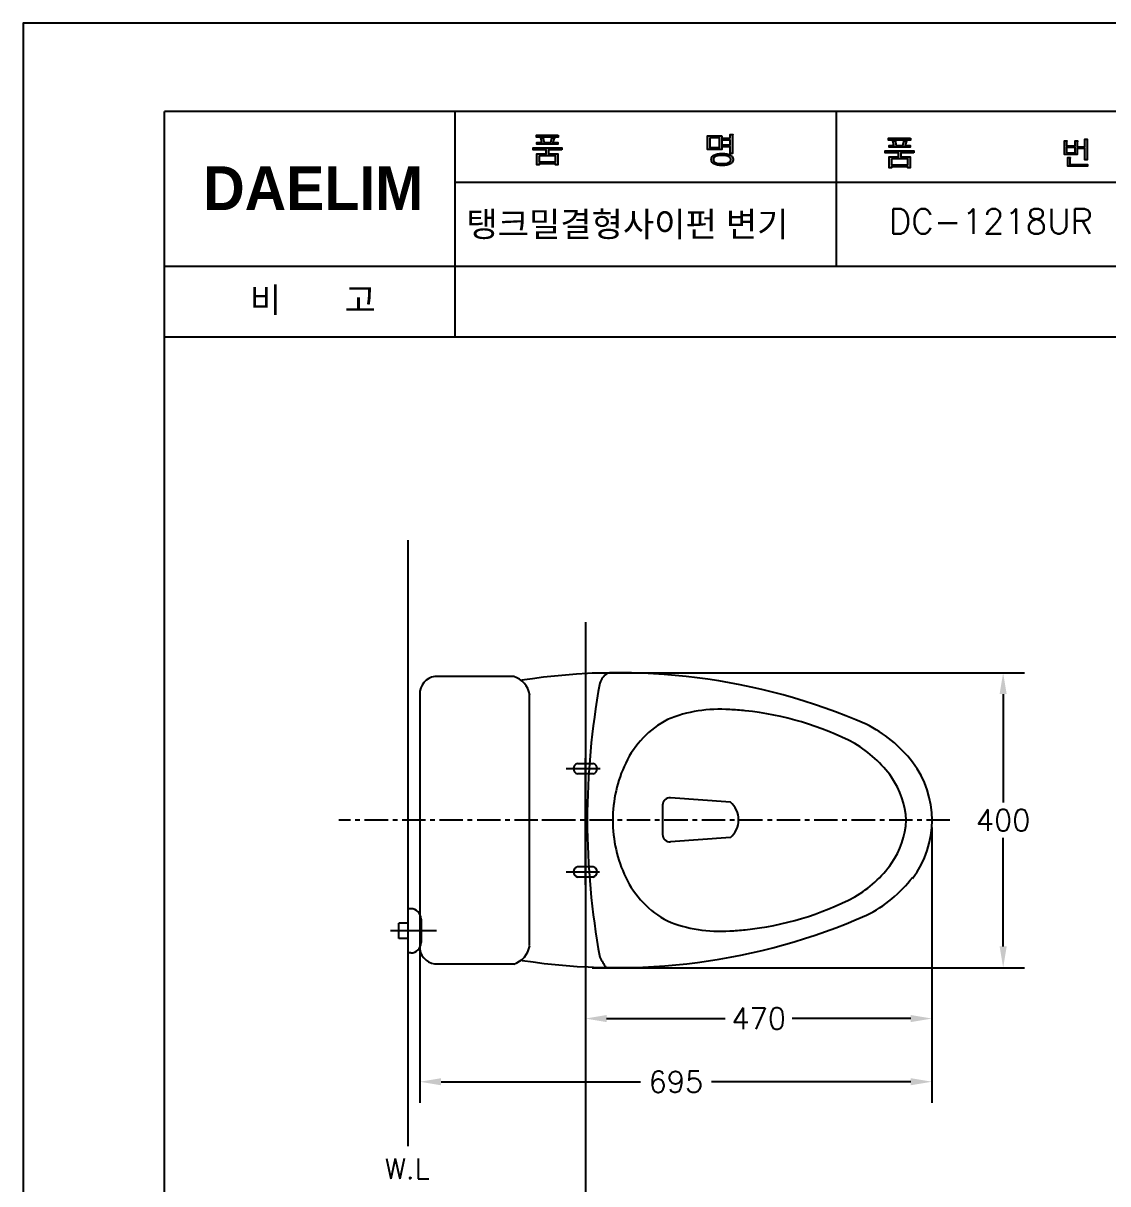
# Model space of a CAD drawing. Extents: x 61277 to 63703, y 58052 to 61482.
# Drawn here: x 61277 to 62748, y 59908 to 61482 of the extents above; entities that cross this region are included whole.
import ezdxf
from ezdxf.lldxf.tags import DXFTag

# ---------------------------------------------------------------- set-up
doc = ezdxf.new("R2010")
doc.units = 0
doc.header["$MEASUREMENT"] = 0
doc.linetypes.add('CENTER', pattern=[50.8, 31.75, -6.35, 6.35, -6.35])
doc.layers.get('0').update_dxf_attribs({"linetype": 'CONTINUOUS'})
doc.layers.get('Defpoints').update_dxf_attribs({"linetype": 'CONTINUOUS'})
for name, color, linetype in [('1', 2, 'CONTINUOUS'), ('CENTER', 1, 'CONTINUOUS'), ('Dim', 4, 'CONTINUOUS'), ('LAYER_02', 7, 'CONTINUOUS'), ('LINE', 7, 'CONTINUOUS'), ('LINE @ 1 VP1', 7, 'CONTINUOUS'), ('LINE @ 1 VPModel', 7, 'CONTINUOUS'), ('MAIN', 7, 'CONTINUOUS'), ('POINT', 3, 'CONTINUOUS'), ('YA', 7, 'CONTINUOUS')]:
    doc.layers.add(name, color=color, linetype=linetype)
doc.styles.add('h', font='', dxfattribs={"height": 30})
doc.styles.get("Standard").update_dxf_attribs({"font": 'txt.shx', "bigfont": 'ghs.shx'})
doc.styles.add('스타일1', font='txt.shx', dxfattribs={"bigfont": 'ghs.shx'})
doc.styles.get('h').set_extended_font_data('Haansoft Batang')
tags = doc.linetypes.add('Amconstr', pattern=[9999, 9999, 0]).pattern_tags.tags
tags[6:7] = [DXFTag(74, 4), DXFTag(75, 0), DXFTag(340, '0'), DXFTag(46, 1.0), DXFTag(50, 0.0), DXFTag(44, 0.0), DXFTag(45, 0.0)]
tags[4:5] = [DXFTag(74, 4), DXFTag(75, 0), DXFTag(340, '0'), DXFTag(46, 1.0), DXFTag(50, 0.0), DXFTag(44, 0.0), DXFTag(45, 0.0)]
doc.dimstyles.get("Standard").update_dxf_attribs({"dimtxt": 0.18, "dimasz": 0.18, "dimexe": 0.18, "dimexo": 0.0625, "dimgap": 0.09, "dimtad": 0, "dimtih": 1, "dimtoh": 1, "dimdec": 4, "dimzin": 0, "dimdsep": 46, "dimtxsty": 'Standard', "dimcen": 0.09, "dimadec": 0, "dimazin": 0, "dimtfac": 1, "dimtdec": 4, "dimtofl": 0, "dimtmove": 0, "dimatfit": 0, "dimfxl": 0, "dimtolj": 1, "dimtzin": 0, "dimarcsym": 0})

# ---------------------------------------------------------------- blocks, each defined once
blk = doc.blocks.new('*D5')
at = {"layer": 'Defpoints', "color": 0}
for p in [(62039.3, 60679.7), (62509.3, 60401.2), (62039.3, 60132.2)]:
    blk.add_point(p, dxfattribs=at)
at = {"layer": 'Dim', "color": 0, "lineweight": -2}
for p, q in [((62039.3, 60669.7), (62039.3, 60103.4)), ((62509.3, 60391.2), (62509.3, 60103.4)), ((62068.1, 60132.2), (62228.7, 60132.2)), ((62480.5, 60132.2), (62319.9, 60132.2))]:
    blk.add_line(p, q, dxfattribs=at)
at = {"layer": 'Dim', "color": 0}
for points in [[(62068.1, 60137), (62068.1, 60127.4), (62039.3, 60132.2)], [(62480.5, 60137), (62480.5, 60127.4), (62509.3, 60132.2)]]:
    blk.add_solid(points, dxfattribs=at)
at = {"layer": 'Dim', "color": 0, "insert": (62274.3, 60132.2), "char_height": 35.2, "attachment_point": 5}
blk.add_mtext('\\A1;{\\H0.81818x;470}', dxfattribs=at)
blk = doc.blocks.new('*D6')
at = {"layer": 'Defpoints', "color": 0}
for p in [(62038.3, 60601.2), (62038.3, 60201.2), (62605.8, 60201.2)]:
    blk.add_point(p, dxfattribs=at)
at = {"layer": 'Dim', "color": 0, "lineweight": -2}
for p, q in [((62048.3, 60601.2), (62634.6, 60601.2)), ((62605.8, 60572.4), (62605.8, 60425.2)), ((62605.8, 60230), (62605.8, 60377.2)), ((62048.3, 60201.2), (62634.6, 60201.2))]:
    blk.add_line(p, q, dxfattribs=at)
at = {"layer": 'Dim', "color": 0}
for points in [[(62601, 60572.4), (62610.6, 60572.4), (62605.8, 60601.2)], [(62601, 60230), (62610.6, 60230), (62605.8, 60201.2)]]:
    blk.add_solid(points, dxfattribs=at)
at = {"layer": 'Dim', "color": 0, "insert": (62605.8, 60401.2), "char_height": 28.8, "attachment_point": 5}
blk.add_mtext('\\A1;400', dxfattribs=at)
blk = doc.blocks.new('*D10')
at = {"layer": 'Defpoints', "color": 0}
for p in [(61814.8, 60401.2), (62509.3, 60401.2), (62509.3, 60046.5)]:
    blk.add_point(p, dxfattribs=at)
at = {"layer": 'Dim', "color": 0, "lineweight": -2}
for p, q in [((61814.8, 60391.2), (61814.8, 60017.7)), ((62509.3, 60391.2), (62509.3, 60017.7)), ((61843.6, 60046.5), (62114.1, 60046.5)), ((62480.5, 60046.5), (62210.1, 60046.5))]:
    blk.add_line(p, q, dxfattribs=at)
at = {"layer": 'Dim', "color": 0}
for points in [[(61843.6, 60051.3), (61843.6, 60041.7), (61814.8, 60046.5)], [(62480.5, 60051.3), (62480.5, 60041.7), (62509.3, 60046.5)]]:
    blk.add_solid(points, dxfattribs=at)
at = {"layer": 'Dim', "color": 0, "insert": (62162.1, 60046.5), "char_height": 28.8, "attachment_point": 5}
blk.add_mtext('\\A1;695', dxfattribs=at)
blk = doc.blocks.new('*U52')
at = {"layer": 'LINE @ 1 VP1', "linetype": 'Amconstr'}
h = blk.add_hatch(color=256, dxfattribs=at)
h.dxf.hatch_style = 1
h.paths.add_polyline_path([(62457.7, 61316.5), (62451.2, 61316.5), (62451.2, 61314.1), (62479.5, 61314.1), (62479.5, 61316.5), (62472.8, 61316.5), (62474.1, 61320.9), (62474.2, 61321.3), (62474.8, 61322), (62474.8, 61322), (62474.8, 61322.1), (62474.9, 61322.2), (62474.9, 61322.2), (62474.9, 61322.2), (62474.9, 61322.2), (62474.9, 61322.3), (62474.9, 61322.3), (62474.9, 61322.3), (62474.8, 61322.3), (62474.8, 61322.3), (62474.7, 61322.4), (62474.5, 61322.4), (62473.8, 61322.6), (62471.4, 61323), (62469.9, 61316.5), (62460.7, 61316.5), (62459.5, 61321.4), (62459.7, 61321.9), (62459.8, 61322.2), (62459.9, 61322.3), (62459.9, 61322.4), (62459.9, 61322.4), (62459.9, 61322.4), (62459.9, 61322.5), (62459.9, 61322.5), (62459.9, 61322.5), (62459.9, 61322.5), (62459.9, 61322.6), (62459.8, 61322.6), (62459.8, 61322.6), (62459.8, 61322.6), (62459.7, 61322.6), (62459.4, 61322.7), (62458.5, 61322.7), (62456.3, 61322.7)])
h.paths.add_polyline_path([(62445.8, 61309.1), (62445.8, 61306.6), (62463.8, 61306.6), (62463.8, 61301.1), (62451.2, 61301.1), (62451.2, 61286.3), (62454.3, 61286.3), (62454.3, 61287.6), (62476.4, 61287.6), (62476.4, 61286.3), (62479.5, 61286.3), (62479.5, 61301.1), (62466.9, 61301.1), (62466.9, 61306.6), (62484.8, 61306.6), (62484.8, 61309.1)])
h.paths.add_polyline_path([(62476.4, 61298.5), (62476.4, 61290.2), (62454.3, 61290.2), (62454.3, 61298.5)], flags=16)
at = {"layer": 'LINE @ 1 VPModel', "linetype": 'Amconstr'}
h = blk.add_hatch(color=256, dxfattribs=at)
h.dxf.hatch_style = 1
h.paths.add_polyline_path([(62457.7, 61316.5), (62451.2, 61316.5), (62451.2, 61314.1), (62479.5, 61314.1), (62479.5, 61316.5), (62472.8, 61316.5), (62474.1, 61320.9), (62474.2, 61321.3), (62474.8, 61322), (62474.8, 61322), (62474.8, 61322.1), (62474.9, 61322.2), (62474.9, 61322.2), (62474.9, 61322.2), (62474.9, 61322.2), (62474.9, 61322.3), (62474.9, 61322.3), (62474.9, 61322.3), (62474.8, 61322.3), (62474.8, 61322.3), (62474.7, 61322.4), (62474.5, 61322.4), (62473.8, 61322.6), (62471.4, 61323), (62469.9, 61316.5), (62460.7, 61316.5), (62459.5, 61321.4), (62459.7, 61321.9), (62459.8, 61322.2), (62459.9, 61322.3), (62459.9, 61322.4), (62459.9, 61322.4), (62459.9, 61322.4), (62459.9, 61322.5), (62459.9, 61322.5), (62459.9, 61322.5), (62459.9, 61322.5), (62459.9, 61322.6), (62459.8, 61322.6), (62459.8, 61322.6), (62459.8, 61322.6), (62459.7, 61322.6), (62459.4, 61322.7), (62458.5, 61322.7), (62456.3, 61322.7)])
h.paths.add_polyline_path([(62445.8, 61309.1), (62445.8, 61306.6), (62463.8, 61306.6), (62463.8, 61301.1), (62451.2, 61301.1), (62451.2, 61286.3), (62454.3, 61286.3), (62454.3, 61287.6), (62476.4, 61287.6), (62476.4, 61286.3), (62479.5, 61286.3), (62479.5, 61301.1), (62466.9, 61301.1), (62466.9, 61306.6), (62484.8, 61306.6), (62484.8, 61309.1)])
h.paths.add_polyline_path([(62476.4, 61298.5), (62476.4, 61290.2), (62454.3, 61290.2), (62454.3, 61298.5)], flags=16)
blk = doc.blocks.new('*U53')
at = {"layer": 'LINE @ 1 VP1', "linetype": 'Amconstr'}
h = blk.add_hatch(color=256, dxfattribs=at)
h.dxf.hatch_style = 1
h.paths.add_polyline_path([(62480.1, 61326.3), (62450.5, 61326.3), (62450.5, 61323.9), (62480.1, 61323.9)])
at = {"layer": 'LINE @ 1 VPModel', "linetype": 'Amconstr'}
h = blk.add_hatch(color=256, dxfattribs=at)
h.dxf.hatch_style = 1
h.paths.add_polyline_path([(62480.1, 61326.3), (62450.5, 61326.3), (62450.5, 61323.9), (62480.1, 61323.9)])
blk = doc.blocks.new('*U54')
at = {"layer": 'LINE @ 1 VP1', "linetype": 'Amconstr'}
h = blk.add_hatch(color=256, dxfattribs=at)
h.dxf.hatch_style = 1
h.paths.add_polyline_path([(62706.3, 61321.2), (62706.4, 61321.6), (62706.5, 61321.9), (62706.6, 61322.1), (62706.6, 61322.2), (62706.7, 61322.3), (62706.7, 61322.4), (62706.7, 61322.4), (62706.7, 61322.4), (62706.6, 61322.4), (62706.6, 61322.5), (62706.6, 61322.5), (62706.6, 61322.5), (62706.6, 61322.5), (62706.5, 61322.5), (62706.5, 61322.6), (62706.3, 61322.6), (62706.2, 61322.6), (62705.3, 61322.7), (62703.5, 61322.7), (62703.5, 61316.1), (62691.6, 61316.1), (62691.6, 61321.4), (62691.6, 61321.8), (62691.8, 61322.1), (62692, 61322.3), (62692, 61322.3), (62692, 61322.4), (62692, 61322.4), (62692, 61322.4), (62692, 61322.5), (62692, 61322.5), (62692, 61322.5), (62692, 61322.5), (62692, 61322.6), (62692, 61322.6), (62692, 61322.6), (62692, 61322.6), (62691.9, 61322.6), (62691.9, 61322.6), (62691.7, 61322.7), (62691, 61322.7), (62688.8, 61322.7), (62688.8, 61304.3), (62706.3, 61304.3), (62706.3, 61312.4), (62716.7, 61312.4), (62716.7, 61297.2), (62719.5, 61297.2), (62719.5, 61323.5), (62719.5, 61323.9), (62719.7, 61324.2), (62719.8, 61324.4), (62719.8, 61324.6), (62719.9, 61324.6), (62719.9, 61324.7), (62719.9, 61324.7), (62719.9, 61324.7), (62719.8, 61324.7), (62719.8, 61324.8), (62719.8, 61324.8), (62719.8, 61324.8), (62719.7, 61324.8), (62719.7, 61324.9), (62719.7, 61324.9), (62719.6, 61324.9), (62719.3, 61325), (62719, 61325), (62716.7, 61325), (62716.7, 61314.7), (62706.3, 61314.7)])
h.paths.add_polyline_path([(62703.5, 61313.8), (62703.5, 61306.5), (62691.6, 61306.5), (62691.6, 61313.8)], flags=16)
h.paths.add_polyline_path([(62696.6, 61299.6), (62696.5, 61299.5), (62696.4, 61299.2), (62696.4, 61298.8), (62696.4, 61290.6), (62720.3, 61290.6), (62720.3, 61288.3), (62693.6, 61288.3), (62693.6, 61300.1), (62695.6, 61300.1), (62696.3, 61300.1), (62696.5, 61300), (62696.7, 61299.9), (62696.7, 61299.9), (62696.7, 61299.8)])
at = {"layer": 'LINE @ 1 VPModel', "linetype": 'Amconstr'}
h = blk.add_hatch(color=256, dxfattribs=at)
h.dxf.hatch_style = 1
h.paths.add_polyline_path([(62706.3, 61321.2), (62706.4, 61321.6), (62706.5, 61321.9), (62706.6, 61322.1), (62706.6, 61322.2), (62706.7, 61322.3), (62706.7, 61322.4), (62706.7, 61322.4), (62706.7, 61322.4), (62706.6, 61322.4), (62706.6, 61322.5), (62706.6, 61322.5), (62706.6, 61322.5), (62706.6, 61322.5), (62706.5, 61322.5), (62706.5, 61322.6), (62706.3, 61322.6), (62706.2, 61322.6), (62705.3, 61322.7), (62703.5, 61322.7), (62703.5, 61316.1), (62691.6, 61316.1), (62691.6, 61321.4), (62691.6, 61321.8), (62691.8, 61322.1), (62692, 61322.3), (62692, 61322.3), (62692, 61322.4), (62692, 61322.4), (62692, 61322.4), (62692, 61322.5), (62692, 61322.5), (62692, 61322.5), (62692, 61322.5), (62692, 61322.6), (62692, 61322.6), (62692, 61322.6), (62692, 61322.6), (62691.9, 61322.6), (62691.9, 61322.6), (62691.7, 61322.7), (62691, 61322.7), (62688.8, 61322.7), (62688.8, 61304.3), (62706.3, 61304.3), (62706.3, 61312.4), (62716.7, 61312.4), (62716.7, 61297.2), (62719.5, 61297.2), (62719.5, 61323.5), (62719.5, 61323.9), (62719.7, 61324.2), (62719.8, 61324.4), (62719.8, 61324.6), (62719.9, 61324.6), (62719.9, 61324.7), (62719.9, 61324.7), (62719.9, 61324.7), (62719.8, 61324.7), (62719.8, 61324.8), (62719.8, 61324.8), (62719.8, 61324.8), (62719.7, 61324.8), (62719.7, 61324.9), (62719.7, 61324.9), (62719.6, 61324.9), (62719.3, 61325), (62719, 61325), (62716.7, 61325), (62716.7, 61314.7), (62706.3, 61314.7)])
h.paths.add_polyline_path([(62703.5, 61313.8), (62703.5, 61306.5), (62691.6, 61306.5), (62691.6, 61313.8)], flags=16)
h.paths.add_polyline_path([(62696.6, 61299.6), (62696.5, 61299.5), (62696.4, 61299.2), (62696.4, 61298.8), (62696.4, 61290.6), (62720.3, 61290.6), (62720.3, 61288.3), (62693.6, 61288.3), (62693.6, 61300.1), (62695.6, 61300.1), (62696.3, 61300.1), (62696.5, 61300), (62696.7, 61299.9), (62696.7, 61299.9), (62696.7, 61299.8)])

msp = doc.modelspace()

# ---------------------------------------------------------------- hatches: boundary and pattern name
at = {"layer": 'YA'}
h = msp.add_hatch(color=256, dxfattribs=at)
h.paths.add_polyline_path([(62235.7, 61326.5), (62235.7, 61331.3), (62238.2, 61331.3), (62238.6, 61331.3), (62238.8, 61331.3), (62239, 61331.3), (62239, 61331.2), (62239.1, 61331.2), (62239.1, 61331.2), (62239.1, 61331.2), (62239.2, 61331.2), (62239.2, 61331.2), (62239.2, 61331.1), (62239.2, 61331.1), (62239.2, 61331.1), (62239.2, 61331.1), (62239.2, 61331.1), (62239.2, 61331.1), (62239.2, 61331), (62239.2, 61331), (62239.1, 61330.8), (62239, 61330.6), (62238.9, 61330.3), (62238.8, 61330), (62238.8, 61305.6), (62235.7, 61305.6), (62235.7, 61314.6), (62225.8, 61314.6), (62225.8, 61317.2), (62235.7, 61317.2), (62235.7, 61323.9), (62225.8, 61323.9), (62225.8, 61326.5)])
h.paths.add_polyline_path([(62216, 61301.7), (62215.3, 61301.3), (62214.7, 61300.9), (62214.2, 61300.4), (62213.8, 61299.9), (62213.5, 61299.3), (62213.3, 61298.7), (62213.2, 61298.1), (62213.1, 61297.4), (62213.2, 61296.8), (62213.3, 61296.1), (62213.5, 61295.6), (62213.8, 61295), (62214.2, 61294.5), (62214.7, 61294.1), (62215.3, 61293.7), (62216, 61293.3), (62217.6, 61292.7), (62219.6, 61292.2), (62224.8, 61291.9), (62230, 61292.2), (62232, 61292.7), (62233.7, 61293.3), (62234.3, 61293.7), (62234.9, 61294.1), (62235.4, 61294.5), (62235.8, 61295), (62236.1, 61295.6), (62236.4, 61296.1), (62236.5, 61296.8), (62236.6, 61297.4), (62236.5, 61298.1), (62236.4, 61298.7), (62236.1, 61299.3), (62235.8, 61299.9), (62235.4, 61300.4), (62234.9, 61300.9), (62234.3, 61301.3), (62233.7, 61301.7), (62232, 61302.3), (62230, 61302.7), (62224.8, 61303.1), (62219.7, 61302.7), (62217.6, 61302.3)], flags=16)
h.paths.add_polyline_path([(62236, 61303.3), (62236.8, 61302.8), (62237.6, 61302.1), (62238.2, 61301.5), (62238.7, 61300.8), (62239.1, 61300), (62239.4, 61299.2), (62239.6, 61298.3), (62239.6, 61297.4), (62239.6, 61296.5), (62239.4, 61295.7), (62239.1, 61294.9), (62238.7, 61294.2), (62238.2, 61293.5), (62237.6, 61292.8), (62236.8, 61292.2), (62236, 61291.7), (62235, 61291.1), (62233.8, 61290.6), (62231.2, 61289.9), (62228.3, 61289.5), (62224.8, 61289.3), (62221.4, 61289.5), (62218.4, 61289.9), (62215.8, 61290.6), (62214.7, 61291.1), (62213.7, 61291.7), (62212.8, 61292.2), (62212.1, 61292.8), (62211.5, 61293.5), (62210.9, 61294.2), (62210.6, 61294.9), (62210.3, 61295.7), (62210.1, 61296.5), (62210, 61297.4), (62210.1, 61298.3), (62210.3, 61299.2), (62210.6, 61300), (62210.9, 61300.8), (62211.5, 61301.5), (62212.1, 61302.1), (62212.8, 61302.8), (62213.7, 61303.3), (62214.7, 61303.9), (62215.8, 61304.3), (62218.4, 61305.1), (62221.4, 61305.5), (62224.8, 61305.6), (62228.3, 61305.5), (62231.2, 61305.1), (62233.8, 61304.3), (62235, 61303.9)])
h.paths.add_polyline_path([(62208.1, 61327), (62208.1, 61313.8), (62221.2, 61313.8), (62221.2, 61327)], flags=16)
h.paths.add_polyline_path([(62224.3, 61329.6), (62224.3, 61311.2), (62205, 61311.2), (62205, 61329.6)])
h.paths.add_polyline_path([(61976.8, 61302.6), (61976.8, 61294.3), (61998.9, 61294.3), (61998.9, 61302.6)], flags=16)
h.paths.add_polyline_path([(61982.3, 61326.6), (61982.4, 61326.6), (61982.4, 61326.6), (61982.4, 61326.6), (61982.4, 61326.6), (61982.4, 61326.5), (61982.4, 61326.5), (61982.4, 61326.5), (61982.4, 61326.5), (61982.4, 61326.4), (61982.3, 61326.3), (61982.2, 61326.1), (61982.1, 61325.8), (61982.1, 61325.6), (61982, 61325.5), (61982, 61325.4), (61982.1, 61325.3), (61983.2, 61320.5), (61992.4, 61320.5), (61993.9, 61327.1), (61996.3, 61326.6), (61997, 61326.5), (61997.2, 61326.4), (61997.3, 61326.4), (61997.3, 61326.4), (61997.4, 61326.4), (61997.4, 61326.4), (61997.4, 61326.3), (61997.4, 61326.3), (61997.4, 61326.3), (61997.4, 61326.3), (61997.4, 61326.2), (61997.3, 61326.2), (61997.3, 61326.1), (61997.3, 61326.1), (61997.1, 61325.9), (61996.8, 61325.5), (61996.7, 61325.4), (61996.6, 61325.3), (61996.6, 61325.1), (61996.6, 61325), (61995.3, 61320.5), (62002, 61320.5), (62002, 61318.2), (61973.7, 61318.2), (61973.7, 61320.5), (61980.2, 61320.5), (61978.8, 61326.8), (61981, 61326.8), (61981.9, 61326.8), (61982.2, 61326.7), (61982.3, 61326.7), (61982.3, 61326.7)])
h.paths.add_polyline_path([(62002.6, 61330.3), (62002.6, 61328), (61973, 61328), (61973, 61330.3)])
h.paths.add_polyline_path([(62007.3, 61310.7), (61989.4, 61310.7), (61989.4, 61305.1), (62002, 61305.1), (62002, 61290.4), (61998.9, 61290.4), (61998.9, 61291.7), (61976.8, 61291.7), (61976.8, 61290.4), (61973.7, 61290.4), (61973.7, 61305.1), (61986.3, 61305.1), (61986.3, 61310.7), (61968.3, 61310.7), (61968.3, 61313.2), (62007.3, 61313.2)])

# ---------------------------------------------------------------- linework, layer by layer
for p, q in [((62143.9, 60421.7), (62143.9, 60381.9)), ((62236, 60425.7), (62154.6, 60431.7)), ((62236, 60377.9), (62154.6, 60371.9))]:
    msp.add_line(p, q)
for centre, radius, start, end in [((62153.9, 60421.7), 10, 85.7896, 180), ((62215.9, 60401.8), 31.2, 310.0544, 49.9456), ((62153.9, 60381.9), 10, 180, 274.2104)]:
    msp.add_arc(centre, radius, start, end)
at = {"layer": '1', "color": 7}
msp.add_line((62039.3, 60103.4), (62039.3, 59292.1), dxfattribs=at)
at = {"layer": 'CENTER', "color": 0}
for p, q in [((62039.3, 60313.7), (62039.3, 60485.2)), ((62013.1, 60471.2), (62059.4, 60471.2)), ((62013.1, 60331.2), (62058.6, 60331.2)), ((61837.6, 60251.2), (61774.9, 60251.2))]:
    msp.add_line(p, q, dxfattribs=at)
at = {"layer": 'Dim', "color": 7}
for p, q in [((61798.6, 60781.2), (61798.6, 59959.1)), ((61942.3, 60596.2), (61839.3, 60596.2)), ((62012.1, 60401.2), (61980.1, 60401.2)), ((61942.3, 60206.2), (61839.3, 60206.2))]:
    msp.add_line(p, q, dxfattribs=at)
at = {"layer": 'Dim', "color": 7, "linetype": 'CENTER'}
msp.add_line((62533.7, 60401.2), (61704.8, 60401.2), dxfattribs=at)
at = {"layer": 'Dim', "color": 0}
for centre, start, end in [((61838.2, 60572.7), 86.977, 171.197), ((61838.1, 60229.8), 188.7677, 272.9877)]:
    msp.add_arc(centre, 23.6, start, end, dxfattribs=at)
at = {"layer": 'Dim', "color": 7}
for centre, radius, start, end in [((61933.1, 60566.5), 31.1, 9.3073, 72.6417), ((61933, 60235.9), 31.2, 287.3737, 351.0783)]:
    msp.add_arc(centre, radius, start, end, dxfattribs=at)
at = {"layer": 'MAIN', "color": 0}
for p, q in [((61814.8, 60576.2), (61814.8, 60226.3)), ((61814.8, 60576.2), (61814.8, 60241)), ((61963.7, 60231.1), (61963.7, 60571.5)), ((62028.5, 60478.2), (62049.7, 60478.2)), ((62049.7, 60464.3), (62028.5, 60464.3)), ((62049.7, 60338.2), (62028.5, 60338.2)), ((62028.5, 60324.3), (62049.7, 60324.3))]:
    msp.add_line(p, q, dxfattribs=at)
at = {"layer": 'MAIN', "color": 7}
for p, q in [((61802.5, 60281.2), (61798.5, 60281.2)), ((61816.5, 60267.2), (61816.5, 60235.2)), ((61798.5, 60261.5), (61786.5, 60261.5)), ((61786.5, 60241), (61786.5, 60261.5)), ((61798.5, 60241), (61786.5, 60241)), ((61802.5, 60221.2), (61798.5, 60221.2))]:
    msp.add_line(p, q, dxfattribs=at)
at = {"layer": 'MAIN', "color": 0}
msp.add_lwpolyline([(62069.1, 60600.8, 0.147425), (62058.9, 60587.2, 0.091532), (62058.9, 60215.3, 0.007148), (62067, 60201.6)], format="xyb", dxfattribs=at)
for centre, radius, start, end in [((62084.2, 59759.3), 842, 66.4961, 98.9674), ((62340.7, 60370.2), 179.7, 37.6899, 63.8149), ((62030.2, 60471.2), 7.18, 103.3903, 256.6097), ((62048.1, 60471.2), 7.18, 283.3912, 76.6088), ((62378.5, 60401.2), 130.9, 322.9283, 37.0717), ((62030.2, 60331.2), 7.18, 103.3903, 256.6097), ((62048.1, 60331.2), 7.18, 283.3912, 76.6088), ((62340.5, 60433.3), 179.7, 296.3987, 322.5237), ((62081.8, 61043.3), 842, 261.2461, 293.7175)]:
    msp.add_arc(centre, radius, start, end, dxfattribs=at)
at = {"layer": 'MAIN', "color": 7}
for centre, start, end in [((61802.5, 60267.2), 0, 90), ((61802.5, 60235.2), 270, 360)]:
    msp.add_arc(centre, 14, start, end, dxfattribs=at)
at = {"layer": 'POINT', "color": 0}
for centre, radius, start, end in [((62221, 60367.8), 184, 85.5964, 112.4866), ((62227.3, 60306), 245.4, 83.25, 88.1576), ((62213.7, 60138), 413.9, 62.5273, 84.1167), ((62211.3, 60422.8), 130, 117.7762, 154.4776), ((62320.6, 60363.2), 165, 35.7611, 59.3797), ((62256.4, 60401.3), 180, 154.4776, 180.0205), ((62362.1, 60395.5), 112.4, 2.8955, 34.7664), ((62256.4, 60401.2), 180, 179.9795, 205.5224), ((62362.1, 60406.9), 112.4, 325.2336, 357.1045), ((62320.6, 60439.2), 165, 300.6203, 324.2389), ((62211.3, 60379.6), 130, 205.5224, 242.2238), ((62213.7, 60664.4), 413.9, 275.8833, 297.4727), ((62221, 60434.6), 184, 247.5134, 274.4036), ((62227.3, 60496.4), 245.4, 271.8424, 276.75)]:
    msp.add_arc(centre, radius, start, end, dxfattribs=at)
at = {"layer": 'YA', "color": 7}
for p, q in [((63544.4, 61362.5), (61468.4, 61362.5)), ((61468.4, 60292.3), (61468.4, 61362.5)), ((61862.9, 61056.5), (61862.9, 61362.5)), ((62379.8, 61152.1), (62379.8, 61362.1)), ((63544.4, 61266.5), (61862.9, 61266.5)), ((63544.4, 61152.5), (61468.4, 61152.5)), ((63544.4, 61056.5), (61468.4, 61056.5)), ((63544.4, 61056.5), (61468.4, 61056.5)), ((61468.4, 58194.5), (61468.4, 60292.3))]:
    msp.add_line(p, q, dxfattribs=at)
at = {"layer": 'YA', "color": 0}
msp.add_lwpolyline([(61277, 58052), (63702.5, 58052), (63702.5, 61482.4), (61277, 61482.4)], close=True, dxfattribs=at)
at = {"layer": 'YA', "color": 7}
for points in [[(62002.6, 61330.3), (62002.6, 61328), (61973, 61328), (61973, 61330.3), (62002.6, 61330.3)], [(61982.3, 61326.6), (61982.4, 61326.6), (61982.4, 61326.6), (61982.4, 61326.6), (61982.4, 61326.6), (61982.4, 61326.5), (61982.4, 61326.5), (61982.4, 61326.5), (61982.4, 61326.5), (61982.4, 61326.4), (61982.3, 61326.3), (61982.2, 61326.1), (61982.1, 61325.8), (61982.1, 61325.6), (61982, 61325.5), (61982, 61325.4), (61982.1, 61325.3), (61983.2, 61320.5), (61992.4, 61320.5), (61993.9, 61327.1), (61996.3, 61326.6), (61997, 61326.5), (61997.2, 61326.4), (61997.3, 61326.4), (61997.3, 61326.4), (61997.4, 61326.4), (61997.4, 61326.4), (61997.4, 61326.3), (61997.4, 61326.3), (61997.4, 61326.3), (61997.4, 61326.3), (61997.4, 61326.2), (61997.3, 61326.2), (61997.3, 61326.1), (61997.3, 61326.1), (61997.1, 61325.9), (61996.8, 61325.5), (61996.7, 61325.4), (61996.6, 61325.3), (61996.6, 61325.1), (61996.6, 61325), (61995.3, 61320.5), (62002, 61320.5), (62002, 61318.2), (61973.7, 61318.2), (61973.7, 61320.5), (61980.2, 61320.5), (61978.8, 61326.8), (61981, 61326.8), (61981.9, 61326.8), (61982.2, 61326.7), (61982.3, 61326.7), (61982.3, 61326.7), (61982.3, 61326.6)], [(62224.3, 61329.6), (62224.3, 61311.2), (62205, 61311.2), (62205, 61329.6), (62224.3, 61329.6)], [(62208.1, 61327), (62208.1, 61313.8), (62221.2, 61313.8), (62221.2, 61327), (62208.1, 61327)], [(62235.7, 61326.5), (62235.7, 61331.3), (62238.2, 61331.3), (62238.6, 61331.3), (62238.8, 61331.3), (62239, 61331.3), (62239, 61331.2), (62239.1, 61331.2), (62239.1, 61331.2), (62239.1, 61331.2), (62239.2, 61331.2), (62239.2, 61331.2), (62239.2, 61331.1), (62239.2, 61331.1), (62239.2, 61331.1), (62239.2, 61331.1), (62239.2, 61331.1), (62239.2, 61331.1), (62239.2, 61331), (62239.2, 61331), (62239.1, 61330.8), (62239, 61330.6), (62238.9, 61330.3), (62238.8, 61330), (62238.8, 61305.6), (62235.7, 61305.6), (62235.7, 61314.6), (62225.8, 61314.6), (62225.8, 61317.2), (62235.7, 61317.2), (62235.7, 61323.9), (62225.8, 61323.9), (62225.8, 61326.5), (62235.7, 61326.5)], [(62480.1, 61326.3), (62480.1, 61323.9), (62450.5, 61323.9), (62450.5, 61326.3), (62480.1, 61326.3)], [(62459.8, 61322.6), (62459.9, 61322.6), (62459.9, 61322.5), (62459.9, 61322.5), (62459.9, 61322.5), (62459.9, 61322.5), (62459.9, 61322.4), (62459.9, 61322.4), (62459.9, 61322.4), (62459.9, 61322.3), (62459.8, 61322.2), (62459.7, 61322.1), (62459.6, 61321.7), (62459.6, 61321.6), (62459.5, 61321.4), (62459.5, 61321.3), (62459.6, 61321.2), (62460.7, 61316.5), (62469.9, 61316.5), (62471.4, 61323), (62473.8, 61322.6), (62474.5, 61322.4), (62474.7, 61322.4), (62474.8, 61322.3), (62474.8, 61322.3), (62474.9, 61322.3), (62474.9, 61322.3), (62474.9, 61322.3), (62474.9, 61322.2), (62474.9, 61322.2), (62474.9, 61322.2), (62474.9, 61322.2), (62474.8, 61322.1), (62474.8, 61322), (62474.8, 61322), (62474.6, 61321.8), (62474.3, 61321.5), (62474.2, 61321.3), (62474.2, 61321.2), (62474.1, 61321), (62474.1, 61320.9), (62472.8, 61316.5), (62479.5, 61316.5), (62479.5, 61314.1), (62451.2, 61314.1), (62451.2, 61316.5), (62457.7, 61316.5), (62456.3, 61322.7), (62458.5, 61322.7), (62459.4, 61322.7), (62459.7, 61322.6), (62459.8, 61322.6), (62459.8, 61322.6), (62459.8, 61322.6)], [(62692, 61322.6), (62692, 61322.6), (62692, 61322.5), (62692, 61322.5), (62692, 61322.5), (62692, 61322.5), (62692, 61322.4), (62692, 61322.4), (62692, 61322.4), (62692, 61322.3), (62692, 61322.3), (62691.8, 61322.1), (62691.6, 61321.8), (62691.6, 61321.4), (62691.6, 61316.1), (62703.5, 61316.1), (62703.5, 61322.7), (62705.3, 61322.7), (62706.2, 61322.6), (62706.3, 61322.6), (62706.5, 61322.6), (62706.5, 61322.5), (62706.6, 61322.5), (62706.6, 61322.5), (62706.6, 61322.5), (62706.6, 61322.5), (62706.6, 61322.4), (62706.7, 61322.4), (62706.7, 61322.4), (62706.7, 61322.4), (62706.7, 61322.3), (62706.6, 61322.2), (62706.6, 61322.1), (62706.5, 61321.9), (62706.4, 61321.6), (62706.3, 61321.2), (62706.3, 61314.7), (62716.7, 61314.7), (62716.7, 61325), (62719, 61325), (62719.3, 61325), (62719.6, 61324.9), (62719.7, 61324.9), (62719.7, 61324.9), (62719.7, 61324.8), (62719.8, 61324.8), (62719.8, 61324.8), (62719.8, 61324.8), (62719.8, 61324.8), (62719.8, 61324.8), (62719.8, 61324.7), (62719.9, 61324.7), (62719.9, 61324.7), (62719.9, 61324.7), (62719.9, 61324.6), (62719.8, 61324.6), (62719.8, 61324.4), (62719.7, 61324.2), (62719.5, 61323.9), (62719.5, 61323.5), (62719.5, 61297.2), (62716.7, 61297.2), (62716.7, 61312.4), (62706.3, 61312.4), (62706.3, 61304.3), (62688.8, 61304.3), (62688.8, 61322.7), (62691, 61322.7), (62691.7, 61322.7), (62691.9, 61322.6), (62691.9, 61322.6), (62692, 61322.6), (62692, 61322.6), (62692, 61322.6)], [(62007.3, 61310.7), (61989.4, 61310.7), (61989.4, 61305.1), (62002, 61305.1), (62002, 61290.4), (61998.9, 61290.4), (61998.9, 61291.7), (61976.8, 61291.7), (61976.8, 61290.4), (61973.7, 61290.4), (61973.7, 61305.1), (61986.3, 61305.1), (61986.3, 61310.7), (61968.3, 61310.7), (61968.3, 61313.2), (62007.3, 61313.2), (62007.3, 61310.7)], [(62236, 61303.3), (62236.8, 61302.8), (62237.6, 61302.1), (62238.2, 61301.5), (62238.7, 61300.8), (62239.1, 61300), (62239.4, 61299.2), (62239.6, 61298.3), (62239.6, 61297.4), (62239.6, 61296.5), (62239.4, 61295.7), (62239.1, 61294.9), (62238.7, 61294.2), (62238.2, 61293.5), (62237.6, 61292.8), (62236.8, 61292.2), (62236, 61291.7), (62234.9, 61291.1), (62233.8, 61290.6), (62231.2, 61289.9), (62228.2, 61289.5), (62224.8, 61289.3), (62221.4, 61289.5), (62218.4, 61289.9), (62215.8, 61290.6), (62214.7, 61291.1), (62213.6, 61291.7), (62212.8, 61292.2), (62212.1, 61292.8), (62211.4, 61293.5), (62210.9, 61294.2), (62210.5, 61294.9), (62210.3, 61295.7), (62210.1, 61296.5), (62210, 61297.4), (62210.1, 61298.3), (62210.3, 61299.2), (62210.5, 61300), (62210.9, 61300.8), (62211.4, 61301.5), (62212.1, 61302.1), (62212.8, 61302.8), (62213.6, 61303.3), (62214.7, 61303.9), (62215.8, 61304.3), (62218.4, 61305.1), (62221.4, 61305.5), (62224.8, 61305.6), (62228.2, 61305.5), (62231.2, 61305.1), (62233.8, 61304.3), (62234.9, 61303.9), (62236, 61303.3)], [(62215.8, 61301.7), (62215.2, 61301.3), (62214.6, 61300.9), (62214.1, 61300.4), (62213.7, 61299.9), (62213.4, 61299.3), (62213.2, 61298.7), (62213, 61298.1), (62213, 61297.4), (62213, 61296.8), (62213.2, 61296.1), (62213.4, 61295.6), (62213.7, 61295), (62214.1, 61294.5), (62214.6, 61294.1), (62215.2, 61293.7), (62215.8, 61293.3), (62217.5, 61292.7), (62219.5, 61292.2), (62224.7, 61291.9), (62229.8, 61292.2), (62231.9, 61292.7), (62233.5, 61293.3), (62234.2, 61293.7), (62234.8, 61294.1), (62235.3, 61294.5), (62235.7, 61295), (62236, 61295.6), (62236.2, 61296.1), (62236.4, 61296.8), (62236.4, 61297.4), (62236.4, 61298.1), (62236.2, 61298.7), (62236, 61299.3), (62235.7, 61299.9), (62235.3, 61300.4), (62234.8, 61300.9), (62234.2, 61301.3), (62233.5, 61301.7), (62231.9, 61302.3), (62229.8, 61302.7), (62224.7, 61303.1), (62219.5, 61302.7), (62217.5, 61302.3), (62215.8, 61301.7)], [(62484.8, 61306.6), (62466.9, 61306.6), (62466.9, 61301.1), (62479.5, 61301.1), (62479.5, 61286.3), (62476.4, 61286.3), (62476.4, 61287.6), (62454.3, 61287.6), (62454.3, 61286.3), (62451.2, 61286.3), (62451.2, 61301.1), (62463.8, 61301.1), (62463.8, 61306.6), (62445.8, 61306.6), (62445.8, 61309.1), (62484.8, 61309.1), (62484.8, 61306.6)], [(62691.6, 61306.5), (62703.5, 61306.5), (62703.5, 61313.8), (62691.6, 61313.8), (62691.6, 61306.5)], [(61976.8, 61302.6), (61976.8, 61294.3), (61998.9, 61294.3), (61998.9, 61302.6), (61976.8, 61302.6)], [(62454.3, 61298.5), (62454.3, 61290.2), (62476.4, 61290.2), (62476.4, 61298.5), (62454.3, 61298.5)], [(62696.7, 61299.9), (62696.7, 61299.9), (62696.7, 61299.9), (62696.7, 61299.9), (62696.7, 61299.9), (62696.7, 61299.9), (62696.7, 61299.8), (62696.7, 61299.8), (62696.6, 61299.6), (62696.5, 61299.5), (62696.4, 61299.2), (62696.4, 61298.8), (62696.4, 61290.6), (62720.3, 61290.6), (62720.3, 61288.3), (62693.6, 61288.3), (62693.6, 61300.1), (62695.6, 61300.1), (62696.3, 61300.1), (62696.4, 61300), (62696.5, 61300), (62696.6, 61300), (62696.6, 61300), (62696.7, 61299.9)]]:
    msp.add_lwpolyline(points, dxfattribs=at)

# ---------------------------------------------------------------- block references
at = {"layer": 'LINE', "color": 7}
for name in ['*U52', '*U53', '*U54']:
    msp.add_blockref(name, (0, 0), dxfattribs=at)

# ---------------------------------------------------------------- texts
at = {"layer": 'Dim', "color": 0, "insert": (61865.7, 61226.7), "char_height": 33.819, "width": 639, "attachment_point": 1, "style": '스타일1'}
msp.add_mtext('{\\fGulim|b0|i0|c129|p50; 탱크밀결형사이펀 변기}', dxfattribs=at)
at = {"layer": 'Dim', "color": 0, "insert": (61584.4, 61123.9), "char_height": 33.819, "attachment_point": 1, "style": '스타일1'}
msp.add_mtext('{\\fGulim|b0|i0|c129|p50;비       고}', dxfattribs=at)
at = {"layer": 'LAYER_02', "color": 0}
msp.add_text('W.L', height=27.99, dxfattribs=at).set_placement((61767.1, 59914.6))
at = {"layer": 'YA', "color": 7}
msp.add_text('DC-1218UR', height=33.82, dxfattribs=at).set_placement((62450.9, 61196.7))
at = {"layer": 'YA', "color": 7, "insert": (61521.2, 61288.3), "char_height": 59.437, "width": 290.871, "attachment_point": 1, "style": 'h'}
msp.add_mtext('{\\fHYGraphic-Medium|b1|i0|c129|p18;DAELIM}', dxfattribs=at)

# ---------------------------------------------------------------- dimensions: what is measured, and where the dimension line sits
at = {"layer": 'Dim', "color": 0}
dim = msp.add_linear_dim(base=(62039.3, 60132.2), p1=(62509.3, 60401.2), p2=(62039.3, 60679.7), text='{\\H0.81818x;<>}', dimstyle='Standard', override={"dimscale": 160, "dimtxt": 0.22, "dimgap": 0.06, "dimdec": 0}, dxfattribs=at)
dim.commit()
dim.dimension.update_dxf_attribs({"geometry": '*D5', "text_midpoint": (62274.3, 60132.2)})
dim = msp.add_linear_dim(base=(62605.8, 60201.2), p1=(62038.3, 60601.2), p2=(62038.3, 60201.2), angle=90, dimstyle='Standard', override={"dimscale": 160, "dimgap": 0.06, "dimdec": 0, "dimatfit": 3}, dxfattribs=at)
dim.commit()
dim.dimension.update_dxf_attribs({"geometry": '*D6', "text_midpoint": (62605.8, 60401.2)})
at = {"layer": 'Dim', "color": 7}
dim = msp.add_linear_dim(base=(62509.3423, 60046.475), p1=(61814.7799, 60401.2292), p2=(62509.3423, 60401.2292), dimstyle='Standard', override={"dimscale": 160, "dimgap": 0.06, "dimdec": 0, "dimatfit": 3, "dimarcsym": 1}, dxfattribs=at)
dim.commit()
dim.dimension.update_dxf_attribs({"geometry": '*D10', "text_midpoint": (62162.0611, 60046.475)})

doc.saveas('drawing.dxf')
